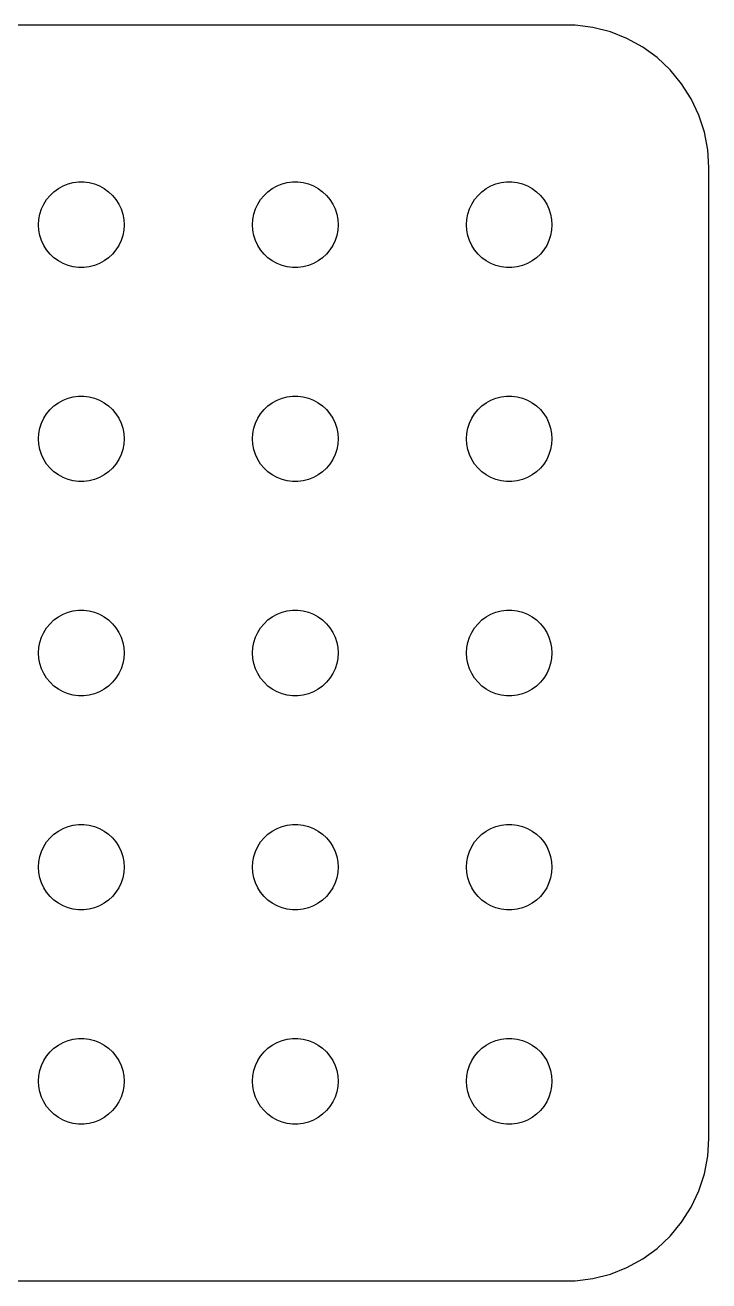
# Model space of a CAD drawing. Header units: metres. Extents: x -44 to 44, y 248 to 508.
# Drawn here: x 20.53 to 44.5, y 410.01 to 453.99 of the extents above; entities that cross this region are included whole.
import ezdxf

# ---------------------------------------------------------------- set-up
doc = ezdxf.new("R2010")
doc.units = ezdxf.units.M

msp = doc.modelspace()

# ---------------------------------------------------------------- linework, layer by layer
for p, q in [((39.8139, 453.99), (-39.8139, 453.99)), ((40.4369, 453.911), (39.8139, 453.99)), ((41.0451, 453.755), (40.4369, 453.911)), ((41.6289, 453.524), (41.0451, 453.755)), ((42.1791, 453.222), (41.6289, 453.524)), ((42.6871, 452.853), (42.1791, 453.222)), ((43.1448, 452.423), (42.6871, 452.853)), ((43.5451, 451.939), (43.1448, 452.423)), ((43.8815, 451.409), (43.5451, 451.939)), ((44.1489, 450.841), (43.8815, 451.409)), ((44.3429, 450.243), (44.1489, 450.841)), ((44.4606, 449.627), (44.3429, 450.243)), ((44.5, 449), (44.4606, 449.627)), ((44.5, 415), (44.5, 449)), ((21.5439, 448.156), (21.6963, 448.266)), ((21.6963, 448.266), (21.8613, 448.357)), ((21.8613, 448.357), (22.0365, 448.427)), ((22.0365, 448.427), (22.2189, 448.473)), ((22.2189, 448.473), (22.4058, 448.497)), ((22.4058, 448.497), (22.5942, 448.497)), ((22.5942, 448.497), (22.7811, 448.473)), ((22.7811, 448.473), (22.9635, 448.427)), ((22.9635, 448.427), (23.1387, 448.357)), ((23.1387, 448.357), (23.3037, 448.266)), ((23.3037, 448.266), (23.4561, 448.156)), ((29.0439, 448.156), (29.1963, 448.266)), ((29.1963, 448.266), (29.3613, 448.357)), ((29.3613, 448.357), (29.5365, 448.427)), ((29.5365, 448.427), (29.7189, 448.473)), ((29.7189, 448.473), (29.9058, 448.497)), ((29.9058, 448.497), (30.0942, 448.497)), ((30.0942, 448.497), (30.2811, 448.473)), ((30.2811, 448.473), (30.4635, 448.427)), ((30.4635, 448.427), (30.6387, 448.357)), ((30.6387, 448.357), (30.8037, 448.266)), ((30.8037, 448.266), (30.9561, 448.156)), ((36.5439, 448.156), (36.6963, 448.266)), ((36.6963, 448.266), (36.8613, 448.357)), ((36.8613, 448.357), (37.0365, 448.427)), ((37.0365, 448.427), (37.2189, 448.473)), ((37.2189, 448.473), (37.4058, 448.497)), ((37.4058, 448.497), (37.5942, 448.497)), ((37.5942, 448.497), (37.7811, 448.473)), ((37.7811, 448.473), (37.9635, 448.427)), ((37.9635, 448.427), (38.1387, 448.357)), ((38.1387, 448.357), (38.3037, 448.266)), ((38.3037, 448.266), (38.4561, 448.156)), ((21.1053, 447.552), (21.1855, 447.723)), ((21.1855, 447.723), (21.2865, 447.882)), ((21.2865, 447.882), (21.4065, 448.027)), ((21.4065, 448.027), (21.5439, 448.156)), ((23.4561, 448.156), (23.5934, 448.027)), ((23.5934, 448.027), (23.7135, 447.882)), ((23.7135, 447.882), (23.8145, 447.723)), ((23.8145, 447.723), (23.8947, 447.552)), ((28.6053, 447.552), (28.6855, 447.723)), ((28.6855, 447.723), (28.7865, 447.882)), ((28.7865, 447.882), (28.9065, 448.027)), ((28.9065, 448.027), (29.0439, 448.156)), ((30.9561, 448.156), (31.0934, 448.027)), ((31.0934, 448.027), (31.2135, 447.882)), ((31.2135, 447.882), (31.3145, 447.723)), ((31.3145, 447.723), (31.3947, 447.552)), ((36.1053, 447.552), (36.1855, 447.723)), ((36.1855, 447.723), (36.2865, 447.882)), ((36.2865, 447.882), (36.4065, 448.027)), ((36.4065, 448.027), (36.5439, 448.156)), ((38.4561, 448.156), (38.5934, 448.027)), ((38.5934, 448.027), (38.7135, 447.882)), ((38.7135, 447.882), (38.8145, 447.723)), ((38.8145, 447.723), (38.8947, 447.552)), ((21.0118, 447.188), (21.0471, 447.373)), ((21.0471, 447.373), (21.1053, 447.552)), ((23.8947, 447.552), (23.9529, 447.373)), ((23.9529, 447.373), (23.9882, 447.188)), ((28.5118, 447.188), (28.5471, 447.373)), ((28.5471, 447.373), (28.6053, 447.552)), ((31.3947, 447.552), (31.4529, 447.373)), ((31.4529, 447.373), (31.4882, 447.188)), ((36.0118, 447.188), (36.0471, 447.373)), ((36.0471, 447.373), (36.1053, 447.552)), ((38.8947, 447.552), (38.9529, 447.373)), ((38.9529, 447.373), (38.9882, 447.188)), ((21, 447), (21.0118, 447.188)), ((21.0118, 446.812), (21, 447)), ((23.9882, 447.188), (24, 447)), ((24, 447), (23.9882, 446.812)), ((28.5, 447), (28.5118, 447.188)), ((28.5118, 446.812), (28.5, 447)), ((31.4882, 447.188), (31.5, 447)), ((31.5, 447), (31.4882, 446.812)), ((36, 447), (36.0118, 447.188)), ((36.0118, 446.812), (36, 447)), ((38.9882, 447.188), (39, 447)), ((39, 447), (38.9882, 446.812)), ((21.0471, 446.627), (21.0118, 446.812)), ((21.1053, 446.448), (21.0471, 446.627)), ((21.1855, 446.277), (21.1053, 446.448)), ((23.8947, 446.448), (23.8145, 446.277)), ((23.9529, 446.627), (23.8947, 446.448)), ((23.9882, 446.812), (23.9529, 446.627)), ((28.5471, 446.627), (28.5118, 446.812)), ((28.6053, 446.448), (28.5471, 446.627)), ((28.6855, 446.277), (28.6053, 446.448)), ((31.3947, 446.448), (31.3145, 446.277)), ((31.4529, 446.627), (31.3947, 446.448)), ((31.4882, 446.812), (31.4529, 446.627)), ((36.0471, 446.627), (36.0118, 446.812)), ((36.1053, 446.448), (36.0471, 446.627)), ((36.1855, 446.277), (36.1053, 446.448)), ((38.8947, 446.448), (38.8145, 446.277)), ((38.9529, 446.627), (38.8947, 446.448)), ((38.9882, 446.812), (38.9529, 446.627)), ((21.2865, 446.118), (21.1855, 446.277)), ((21.4065, 445.973), (21.2865, 446.118)), ((21.5439, 445.844), (21.4065, 445.973)), ((23.5934, 445.973), (23.4561, 445.844)), ((23.7135, 446.118), (23.5934, 445.973)), ((23.8145, 446.277), (23.7135, 446.118)), ((28.7865, 446.118), (28.6855, 446.277)), ((28.9065, 445.973), (28.7865, 446.118)), ((29.0439, 445.844), (28.9065, 445.973)), ((31.0934, 445.973), (30.9561, 445.844)), ((31.2135, 446.118), (31.0934, 445.973)), ((31.3145, 446.277), (31.2135, 446.118)), ((36.2865, 446.118), (36.1855, 446.277)), ((36.4065, 445.973), (36.2865, 446.118)), ((36.5439, 445.844), (36.4065, 445.973)), ((38.5934, 445.973), (38.4561, 445.844)), ((38.7135, 446.118), (38.5934, 445.973)), ((38.8145, 446.277), (38.7135, 446.118)), ((21.6963, 445.734), (21.5439, 445.844)), ((21.8613, 445.643), (21.6963, 445.734)), ((22.0365, 445.573), (21.8613, 445.643)), ((22.2189, 445.527), (22.0365, 445.573)), ((22.4058, 445.503), (22.2189, 445.527)), ((22.7811, 445.527), (22.5942, 445.503)), ((22.9635, 445.573), (22.7811, 445.527)), ((23.1387, 445.643), (22.9635, 445.573)), ((23.3037, 445.734), (23.1387, 445.643)), ((23.4561, 445.844), (23.3037, 445.734)), ((29.1963, 445.734), (29.0439, 445.844)), ((29.3613, 445.643), (29.1963, 445.734)), ((29.5365, 445.573), (29.3613, 445.643)), ((29.7189, 445.527), (29.5365, 445.573)), ((29.9058, 445.503), (29.7189, 445.527)), ((30.2811, 445.527), (30.0942, 445.503)), ((30.4635, 445.573), (30.2811, 445.527)), ((30.6387, 445.643), (30.4635, 445.573)), ((30.8037, 445.734), (30.6387, 445.643)), ((30.9561, 445.844), (30.8037, 445.734)), ((36.6963, 445.734), (36.5439, 445.844)), ((36.8613, 445.643), (36.6963, 445.734)), ((37.0365, 445.573), (36.8613, 445.643)), ((37.2189, 445.527), (37.0365, 445.573)), ((37.4058, 445.503), (37.2189, 445.527)), ((37.7811, 445.527), (37.5942, 445.503)), ((37.9635, 445.573), (37.7811, 445.527)), ((38.1387, 445.643), (37.9635, 445.573)), ((38.3037, 445.734), (38.1387, 445.643)), ((38.4561, 445.844), (38.3037, 445.734)), ((22.5942, 445.503), (22.4058, 445.503)), ((30.0942, 445.503), (29.9058, 445.503)), ((37.5942, 445.503), (37.4058, 445.503)), ((21.5439, 440.656), (21.6963, 440.766)), ((21.6963, 440.766), (21.8613, 440.857)), ((21.8613, 440.857), (22.0365, 440.927)), ((22.0365, 440.927), (22.2189, 440.973)), ((22.2189, 440.973), (22.4058, 440.997)), ((22.4058, 440.997), (22.5942, 440.997)), ((22.5942, 440.997), (22.7811, 440.973)), ((22.7811, 440.973), (22.9635, 440.927)), ((22.9635, 440.927), (23.1387, 440.857)), ((23.1387, 440.857), (23.3037, 440.766)), ((23.3037, 440.766), (23.4561, 440.656)), ((29.0439, 440.656), (29.1963, 440.766)), ((29.1963, 440.766), (29.3613, 440.857)), ((29.3613, 440.857), (29.5365, 440.927)), ((29.5365, 440.927), (29.7189, 440.973)), ((29.7189, 440.973), (29.9058, 440.997)), ((29.9058, 440.997), (30.0942, 440.997)), ((30.0942, 440.997), (30.2811, 440.973)), ((30.2811, 440.973), (30.4635, 440.927)), ((30.4635, 440.927), (30.6387, 440.857)), ((30.6387, 440.857), (30.8037, 440.766)), ((30.8037, 440.766), (30.9561, 440.656)), ((36.5439, 440.656), (36.6963, 440.766)), ((36.6963, 440.766), (36.8613, 440.857)), ((36.8613, 440.857), (37.0365, 440.927)), ((37.0365, 440.927), (37.2189, 440.973)), ((37.2189, 440.973), (37.4058, 440.997)), ((37.4058, 440.997), (37.5942, 440.997)), ((37.5942, 440.997), (37.7811, 440.973)), ((37.7811, 440.973), (37.9635, 440.927)), ((37.9635, 440.927), (38.1387, 440.857)), ((38.1387, 440.857), (38.3037, 440.766)), ((38.3037, 440.766), (38.4561, 440.656)), ((21.1855, 440.223), (21.2865, 440.382)), ((21.2865, 440.382), (21.4065, 440.527)), ((21.4065, 440.527), (21.5439, 440.656)), ((23.4561, 440.656), (23.5934, 440.527)), ((23.5934, 440.527), (23.7135, 440.382)), ((23.7135, 440.382), (23.8145, 440.223)), ((28.6855, 440.223), (28.7865, 440.382)), ((28.7865, 440.382), (28.9065, 440.527)), ((28.9065, 440.527), (29.0439, 440.656)), ((30.9561, 440.656), (31.0934, 440.527)), ((31.0934, 440.527), (31.2135, 440.382)), ((31.2135, 440.382), (31.3145, 440.223)), ((36.1855, 440.223), (36.2865, 440.382)), ((36.2865, 440.382), (36.4065, 440.527)), ((36.4065, 440.527), (36.5439, 440.656)), ((38.4561, 440.656), (38.5934, 440.527)), ((38.5934, 440.527), (38.7135, 440.382)), ((38.7135, 440.382), (38.8145, 440.223)), ((21.0118, 439.688), (21.0471, 439.873)), ((21.0471, 439.873), (21.1053, 440.052)), ((21.1053, 440.052), (21.1855, 440.223)), ((23.8145, 440.223), (23.8947, 440.052)), ((23.8947, 440.052), (23.9529, 439.873)), ((23.9529, 439.873), (23.9882, 439.688)), ((28.5118, 439.688), (28.5471, 439.873)), ((28.5471, 439.873), (28.6053, 440.052)), ((28.6053, 440.052), (28.6855, 440.223)), ((31.3145, 440.223), (31.3947, 440.052)), ((31.3947, 440.052), (31.4529, 439.873)), ((31.4529, 439.873), (31.4882, 439.688)), ((36.0118, 439.688), (36.0471, 439.873)), ((36.0471, 439.873), (36.1053, 440.052)), ((36.1053, 440.052), (36.1855, 440.223)), ((38.8145, 440.223), (38.8947, 440.052)), ((38.8947, 440.052), (38.9529, 439.873)), ((38.9529, 439.873), (38.9882, 439.688)), ((21, 439.5), (21.0118, 439.688)), ((21.0118, 439.312), (21, 439.5)), ((23.9882, 439.688), (24, 439.5)), ((24, 439.5), (23.9882, 439.312)), ((28.5, 439.5), (28.5118, 439.688)), ((28.5118, 439.312), (28.5, 439.5)), ((31.4882, 439.688), (31.5, 439.5)), ((31.5, 439.5), (31.4882, 439.312)), ((36, 439.5), (36.0118, 439.688)), ((36.0118, 439.312), (36, 439.5)), ((38.9882, 439.688), (39, 439.5)), ((39, 439.5), (38.9882, 439.312)), ((21.0471, 439.127), (21.0118, 439.312)), ((21.1053, 438.948), (21.0471, 439.127)), ((21.1855, 438.777), (21.1053, 438.948)), ((23.8947, 438.948), (23.8145, 438.777)), ((23.9529, 439.127), (23.8947, 438.948)), ((23.9882, 439.312), (23.9529, 439.127)), ((28.5471, 439.127), (28.5118, 439.312)), ((28.6053, 438.948), (28.5471, 439.127)), ((28.6855, 438.777), (28.6053, 438.948)), ((31.3947, 438.948), (31.3145, 438.777)), ((31.4529, 439.127), (31.3947, 438.948)), ((31.4882, 439.312), (31.4529, 439.127)), ((36.0471, 439.127), (36.0118, 439.312)), ((36.1053, 438.948), (36.0471, 439.127)), ((36.1855, 438.777), (36.1053, 438.948)), ((38.8947, 438.948), (38.8145, 438.777)), ((38.9529, 439.127), (38.8947, 438.948)), ((38.9882, 439.312), (38.9529, 439.127)), ((21.2865, 438.618), (21.1855, 438.777)), ((21.4065, 438.473), (21.2865, 438.618)), ((23.7135, 438.618), (23.5934, 438.473)), ((23.8145, 438.777), (23.7135, 438.618)), ((28.7865, 438.618), (28.6855, 438.777)), ((28.9065, 438.473), (28.7865, 438.618)), ((31.2135, 438.618), (31.0934, 438.473)), ((31.3145, 438.777), (31.2135, 438.618)), ((36.2865, 438.618), (36.1855, 438.777)), ((36.4065, 438.473), (36.2865, 438.618)), ((38.7135, 438.618), (38.5934, 438.473)), ((38.8145, 438.777), (38.7135, 438.618)), ((21.5439, 438.344), (21.4065, 438.473)), ((21.6963, 438.234), (21.5439, 438.344)), ((21.8613, 438.143), (21.6963, 438.234)), ((22.0365, 438.073), (21.8613, 438.143)), ((22.2189, 438.027), (22.0365, 438.073)), ((22.9635, 438.073), (22.7811, 438.027)), ((23.1387, 438.143), (22.9635, 438.073)), ((23.3037, 438.234), (23.1387, 438.143)), ((23.4561, 438.344), (23.3037, 438.234)), ((23.5934, 438.473), (23.4561, 438.344)), ((29.0439, 438.344), (28.9065, 438.473)), ((29.1963, 438.234), (29.0439, 438.344)), ((29.3613, 438.143), (29.1963, 438.234)), ((29.5365, 438.073), (29.3613, 438.143)), ((29.7189, 438.027), (29.5365, 438.073)), ((30.4635, 438.073), (30.2811, 438.027)), ((30.6387, 438.143), (30.4635, 438.073)), ((30.8037, 438.234), (30.6387, 438.143)), ((30.9561, 438.344), (30.8037, 438.234)), ((31.0934, 438.473), (30.9561, 438.344)), ((36.5439, 438.344), (36.4065, 438.473)), ((36.6963, 438.234), (36.5439, 438.344)), ((36.8613, 438.143), (36.6963, 438.234)), ((37.0365, 438.073), (36.8613, 438.143)), ((37.2189, 438.027), (37.0365, 438.073)), ((37.9635, 438.073), (37.7811, 438.027)), ((38.1387, 438.143), (37.9635, 438.073)), ((38.3037, 438.234), (38.1387, 438.143)), ((38.4561, 438.344), (38.3037, 438.234)), ((38.5934, 438.473), (38.4561, 438.344)), ((22.4058, 438.003), (22.2189, 438.027)), ((22.5942, 438.003), (22.4058, 438.003)), ((22.7811, 438.027), (22.5942, 438.003)), ((29.9058, 438.003), (29.7189, 438.027)), ((30.0942, 438.003), (29.9058, 438.003)), ((30.2811, 438.027), (30.0942, 438.003)), ((37.4058, 438.003), (37.2189, 438.027)), ((37.5942, 438.003), (37.4058, 438.003)), ((37.7811, 438.027), (37.5942, 438.003)), ((21.5439, 433.156), (21.6963, 433.266)), ((21.6963, 433.266), (21.8613, 433.357)), ((21.8613, 433.357), (22.0365, 433.427)), ((22.0365, 433.427), (22.2189, 433.473)), ((22.2189, 433.473), (22.4058, 433.497)), ((22.4058, 433.497), (22.5942, 433.497)), ((22.5942, 433.497), (22.7811, 433.473)), ((22.7811, 433.473), (22.9635, 433.427)), ((22.9635, 433.427), (23.1387, 433.357)), ((23.1387, 433.357), (23.3037, 433.266)), ((23.3037, 433.266), (23.4561, 433.156)), ((29.0439, 433.156), (29.1963, 433.266)), ((29.1963, 433.266), (29.3613, 433.357)), ((29.3613, 433.357), (29.5365, 433.427)), ((29.5365, 433.427), (29.7189, 433.473)), ((29.7189, 433.473), (29.9058, 433.497)), ((29.9058, 433.497), (30.0942, 433.497)), ((30.0942, 433.497), (30.2811, 433.473)), ((30.2811, 433.473), (30.4635, 433.427)), ((30.4635, 433.427), (30.6387, 433.357)), ((30.6387, 433.357), (30.8037, 433.266)), ((30.8037, 433.266), (30.9561, 433.156)), ((36.5439, 433.156), (36.6963, 433.266)), ((36.6963, 433.266), (36.8613, 433.357)), ((36.8613, 433.357), (37.0365, 433.427)), ((37.0365, 433.427), (37.2189, 433.473)), ((37.2189, 433.473), (37.4058, 433.497)), ((37.4058, 433.497), (37.5942, 433.497)), ((37.5942, 433.497), (37.7811, 433.473)), ((37.7811, 433.473), (37.9635, 433.427)), ((37.9635, 433.427), (38.1387, 433.357)), ((38.1387, 433.357), (38.3037, 433.266)), ((38.3037, 433.266), (38.4561, 433.156)), ((21.1855, 432.723), (21.2865, 432.882)), ((21.2865, 432.882), (21.4065, 433.027)), ((21.4065, 433.027), (21.5439, 433.156)), ((23.4561, 433.156), (23.5934, 433.027)), ((23.5934, 433.027), (23.7135, 432.882)), ((23.7135, 432.882), (23.8145, 432.723)), ((28.6855, 432.723), (28.7865, 432.882)), ((28.7865, 432.882), (28.9065, 433.027)), ((28.9065, 433.027), (29.0439, 433.156)), ((30.9561, 433.156), (31.0934, 433.027)), ((31.0934, 433.027), (31.2135, 432.882)), ((31.2135, 432.882), (31.3145, 432.723)), ((36.1855, 432.723), (36.2865, 432.882)), ((36.2865, 432.882), (36.4065, 433.027)), ((36.4065, 433.027), (36.5439, 433.156)), ((38.4561, 433.156), (38.5934, 433.027)), ((38.5934, 433.027), (38.7135, 432.882)), ((38.7135, 432.882), (38.8145, 432.723)), ((21.0118, 432.188), (21.0471, 432.373)), ((21.0471, 432.373), (21.1053, 432.552)), ((21.1053, 432.552), (21.1855, 432.723)), ((23.8145, 432.723), (23.8947, 432.552)), ((23.8947, 432.552), (23.9529, 432.373)), ((23.9529, 432.373), (23.9882, 432.188)), ((28.5118, 432.188), (28.5471, 432.373)), ((28.5471, 432.373), (28.6053, 432.552)), ((28.6053, 432.552), (28.6855, 432.723)), ((31.3145, 432.723), (31.3947, 432.552)), ((31.3947, 432.552), (31.4529, 432.373)), ((31.4529, 432.373), (31.4882, 432.188)), ((36.0118, 432.188), (36.0471, 432.373)), ((36.0471, 432.373), (36.1053, 432.552)), ((36.1053, 432.552), (36.1855, 432.723)), ((38.8145, 432.723), (38.8947, 432.552)), ((38.8947, 432.552), (38.9529, 432.373)), ((38.9529, 432.373), (38.9882, 432.188)), ((21, 432), (21.0118, 432.188)), ((21.0118, 431.812), (21, 432)), ((23.9882, 432.188), (24, 432)), ((24, 432), (23.9882, 431.812)), ((28.5, 432), (28.5118, 432.188)), ((28.5118, 431.812), (28.5, 432)), ((31.4882, 432.188), (31.5, 432)), ((31.5, 432), (31.4882, 431.812)), ((36, 432), (36.0118, 432.188)), ((36.0118, 431.812), (36, 432)), ((38.9882, 432.188), (39, 432)), ((39, 432), (38.9882, 431.812)), ((21.0471, 431.627), (21.0118, 431.812)), ((21.1053, 431.448), (21.0471, 431.627)), ((21.1855, 431.277), (21.1053, 431.448)), ((23.8947, 431.448), (23.8145, 431.277)), ((23.9529, 431.627), (23.8947, 431.448)), ((23.9882, 431.812), (23.9529, 431.627)), ((28.5471, 431.627), (28.5118, 431.812)), ((28.6053, 431.448), (28.5471, 431.627)), ((28.6855, 431.277), (28.6053, 431.448)), ((31.3947, 431.448), (31.3145, 431.277)), ((31.4529, 431.627), (31.3947, 431.448)), ((31.4882, 431.812), (31.4529, 431.627)), ((36.0471, 431.627), (36.0118, 431.812)), ((36.1053, 431.448), (36.0471, 431.627)), ((36.1855, 431.277), (36.1053, 431.448)), ((38.8947, 431.448), (38.8145, 431.277)), ((38.9529, 431.627), (38.8947, 431.448)), ((38.9882, 431.812), (38.9529, 431.627)), ((21.2865, 431.118), (21.1855, 431.277)), ((21.4065, 430.973), (21.2865, 431.118)), ((23.7135, 431.118), (23.5934, 430.973)), ((23.8145, 431.277), (23.7135, 431.118)), ((28.7865, 431.118), (28.6855, 431.277)), ((28.9065, 430.973), (28.7865, 431.118)), ((31.2135, 431.118), (31.0934, 430.973)), ((31.3145, 431.277), (31.2135, 431.118)), ((36.2865, 431.118), (36.1855, 431.277)), ((36.4065, 430.973), (36.2865, 431.118)), ((38.7135, 431.118), (38.5934, 430.973)), ((38.8145, 431.277), (38.7135, 431.118)), ((21.5439, 430.844), (21.4065, 430.973)), ((21.6963, 430.734), (21.5439, 430.844)), ((21.8613, 430.643), (21.6963, 430.734)), ((22.0365, 430.573), (21.8613, 430.643)), ((22.2189, 430.527), (22.0365, 430.573)), ((22.9635, 430.573), (22.7811, 430.527)), ((23.1387, 430.643), (22.9635, 430.573)), ((23.3037, 430.734), (23.1387, 430.643)), ((23.4561, 430.844), (23.3037, 430.734)), ((23.5934, 430.973), (23.4561, 430.844)), ((29.0439, 430.844), (28.9065, 430.973)), ((29.1963, 430.734), (29.0439, 430.844)), ((29.3613, 430.643), (29.1963, 430.734)), ((29.5365, 430.573), (29.3613, 430.643)), ((29.7189, 430.527), (29.5365, 430.573)), ((30.4635, 430.573), (30.2811, 430.527)), ((30.6387, 430.643), (30.4635, 430.573)), ((30.8037, 430.734), (30.6387, 430.643)), ((30.9561, 430.844), (30.8037, 430.734)), ((31.0934, 430.973), (30.9561, 430.844)), ((36.5439, 430.844), (36.4065, 430.973)), ((36.6963, 430.734), (36.5439, 430.844)), ((36.8613, 430.643), (36.6963, 430.734)), ((37.0365, 430.573), (36.8613, 430.643)), ((37.2189, 430.527), (37.0365, 430.573)), ((37.9635, 430.573), (37.7811, 430.527)), ((38.1387, 430.643), (37.9635, 430.573)), ((38.3037, 430.734), (38.1387, 430.643)), ((38.4561, 430.844), (38.3037, 430.734)), ((38.5934, 430.973), (38.4561, 430.844)), ((22.4058, 430.503), (22.2189, 430.527)), ((22.5942, 430.503), (22.4058, 430.503)), ((22.7811, 430.527), (22.5942, 430.503)), ((29.9058, 430.503), (29.7189, 430.527)), ((30.0942, 430.503), (29.9058, 430.503)), ((30.2811, 430.527), (30.0942, 430.503)), ((37.4058, 430.503), (37.2189, 430.527)), ((37.5942, 430.503), (37.4058, 430.503)), ((37.7811, 430.527), (37.5942, 430.503)), ((21.5439, 425.656), (21.6963, 425.766)), ((21.6963, 425.766), (21.8613, 425.857)), ((21.8613, 425.857), (22.0365, 425.927)), ((22.0365, 425.927), (22.2189, 425.973)), ((22.2189, 425.973), (22.4058, 425.997)), ((22.4058, 425.997), (22.5942, 425.997)), ((22.5942, 425.997), (22.7811, 425.973)), ((22.7811, 425.973), (22.9635, 425.927)), ((22.9635, 425.927), (23.1387, 425.857)), ((23.1387, 425.857), (23.3037, 425.766)), ((23.3037, 425.766), (23.4561, 425.656)), ((29.0439, 425.656), (29.1963, 425.766)), ((29.1963, 425.766), (29.3613, 425.857)), ((29.3613, 425.857), (29.5365, 425.927)), ((29.5365, 425.927), (29.7189, 425.973)), ((29.7189, 425.973), (29.9058, 425.997)), ((29.9058, 425.997), (30.0942, 425.997)), ((30.0942, 425.997), (30.2811, 425.973)), ((30.2811, 425.973), (30.4635, 425.927)), ((30.4635, 425.927), (30.6387, 425.857)), ((30.6387, 425.857), (30.8037, 425.766)), ((30.8037, 425.766), (30.9561, 425.656)), ((36.5439, 425.656), (36.6963, 425.766)), ((36.6963, 425.766), (36.8613, 425.857)), ((36.8613, 425.857), (37.0365, 425.927)), ((37.0365, 425.927), (37.2189, 425.973)), ((37.2189, 425.973), (37.4058, 425.997)), ((37.4058, 425.997), (37.5942, 425.997)), ((37.5942, 425.997), (37.7811, 425.973)), ((37.7811, 425.973), (37.9635, 425.927)), ((37.9635, 425.927), (38.1387, 425.857)), ((38.1387, 425.857), (38.3037, 425.766)), ((38.3037, 425.766), (38.4561, 425.656)), ((21.1855, 425.223), (21.2865, 425.382)), ((21.2865, 425.382), (21.4065, 425.527)), ((21.4065, 425.527), (21.5439, 425.656)), ((23.4561, 425.656), (23.5934, 425.527)), ((23.5934, 425.527), (23.7135, 425.382)), ((23.7135, 425.382), (23.8145, 425.223)), ((28.6855, 425.223), (28.7865, 425.382)), ((28.7865, 425.382), (28.9065, 425.527)), ((28.9065, 425.527), (29.0439, 425.656)), ((30.9561, 425.656), (31.0934, 425.527)), ((31.0934, 425.527), (31.2135, 425.382)), ((31.2135, 425.382), (31.3145, 425.223)), ((36.1855, 425.223), (36.2865, 425.382)), ((36.2865, 425.382), (36.4065, 425.527)), ((36.4065, 425.527), (36.5439, 425.656)), ((38.4561, 425.656), (38.5934, 425.527)), ((38.5934, 425.527), (38.7135, 425.382)), ((38.7135, 425.382), (38.8145, 425.223)), ((21.0118, 424.688), (21.0471, 424.873)), ((21.0471, 424.873), (21.1053, 425.052)), ((21.1053, 425.052), (21.1855, 425.223)), ((23.8145, 425.223), (23.8947, 425.052)), ((23.8947, 425.052), (23.9529, 424.873)), ((23.9529, 424.873), (23.9882, 424.688)), ((28.5118, 424.688), (28.5471, 424.873)), ((28.5471, 424.873), (28.6053, 425.052)), ((28.6053, 425.052), (28.6855, 425.223)), ((31.3145, 425.223), (31.3947, 425.052)), ((31.3947, 425.052), (31.4529, 424.873)), ((31.4529, 424.873), (31.4882, 424.688)), ((36.0118, 424.688), (36.0471, 424.873)), ((36.0471, 424.873), (36.1053, 425.052)), ((36.1053, 425.052), (36.1855, 425.223)), ((38.8145, 425.223), (38.8947, 425.052)), ((38.8947, 425.052), (38.9529, 424.873)), ((38.9529, 424.873), (38.9882, 424.688)), ((21, 424.5), (21.0118, 424.688)), ((21.0118, 424.312), (21, 424.5)), ((23.9882, 424.688), (24, 424.5)), ((24, 424.5), (23.9882, 424.312)), ((28.5, 424.5), (28.5118, 424.688)), ((28.5118, 424.312), (28.5, 424.5)), ((31.4882, 424.688), (31.5, 424.5)), ((31.5, 424.5), (31.4882, 424.312)), ((36, 424.5), (36.0118, 424.688)), ((36.0118, 424.312), (36, 424.5)), ((38.9882, 424.688), (39, 424.5)), ((39, 424.5), (38.9882, 424.312)), ((21.0471, 424.127), (21.0118, 424.312)), ((21.1053, 423.948), (21.0471, 424.127)), ((23.9529, 424.127), (23.8947, 423.948)), ((23.9882, 424.312), (23.9529, 424.127)), ((28.5471, 424.127), (28.5118, 424.312)), ((28.6053, 423.948), (28.5471, 424.127)), ((31.4529, 424.127), (31.3947, 423.948)), ((31.4882, 424.312), (31.4529, 424.127)), ((36.0471, 424.127), (36.0118, 424.312)), ((36.1053, 423.948), (36.0471, 424.127)), ((38.9529, 424.127), (38.8947, 423.948)), ((38.9882, 424.312), (38.9529, 424.127)), ((21.1855, 423.777), (21.1053, 423.948)), ((21.2865, 423.618), (21.1855, 423.777)), ((21.4065, 423.473), (21.2865, 423.618)), ((23.7135, 423.618), (23.5934, 423.473)), ((23.8145, 423.777), (23.7135, 423.618)), ((23.8947, 423.948), (23.8145, 423.777)), ((28.6855, 423.777), (28.6053, 423.948)), ((28.7865, 423.618), (28.6855, 423.777)), ((28.9065, 423.473), (28.7865, 423.618)), ((31.2135, 423.618), (31.0934, 423.473)), ((31.3145, 423.777), (31.2135, 423.618)), ((31.3947, 423.948), (31.3145, 423.777)), ((36.1855, 423.777), (36.1053, 423.948)), ((36.2865, 423.618), (36.1855, 423.777)), ((36.4065, 423.473), (36.2865, 423.618)), ((38.7135, 423.618), (38.5934, 423.473)), ((38.8145, 423.777), (38.7135, 423.618)), ((38.8947, 423.948), (38.8145, 423.777)), ((21.5439, 423.344), (21.4065, 423.473)), ((21.6963, 423.234), (21.5439, 423.344)), ((21.8613, 423.143), (21.6963, 423.234)), ((22.0365, 423.073), (21.8613, 423.143)), ((23.1387, 423.143), (22.9635, 423.073)), ((23.3037, 423.234), (23.1387, 423.143)), ((23.4561, 423.344), (23.3037, 423.234)), ((23.5934, 423.473), (23.4561, 423.344)), ((29.0439, 423.344), (28.9065, 423.473)), ((29.1963, 423.234), (29.0439, 423.344)), ((29.3613, 423.143), (29.1963, 423.234)), ((29.5365, 423.073), (29.3613, 423.143)), ((30.6387, 423.143), (30.4635, 423.073)), ((30.8037, 423.234), (30.6387, 423.143)), ((30.9561, 423.344), (30.8037, 423.234)), ((31.0934, 423.473), (30.9561, 423.344)), ((36.5439, 423.344), (36.4065, 423.473)), ((36.6963, 423.234), (36.5439, 423.344)), ((36.8613, 423.143), (36.6963, 423.234)), ((37.0365, 423.073), (36.8613, 423.143)), ((38.1387, 423.143), (37.9635, 423.073)), ((38.3037, 423.234), (38.1387, 423.143)), ((38.4561, 423.344), (38.3037, 423.234)), ((38.5934, 423.473), (38.4561, 423.344)), ((22.2189, 423.027), (22.0365, 423.073)), ((22.4058, 423.003), (22.2189, 423.027)), ((22.5942, 423.003), (22.4058, 423.003)), ((22.7811, 423.027), (22.5942, 423.003)), ((22.9635, 423.073), (22.7811, 423.027)), ((29.7189, 423.027), (29.5365, 423.073)), ((29.9058, 423.003), (29.7189, 423.027)), ((30.0942, 423.003), (29.9058, 423.003)), ((30.2811, 423.027), (30.0942, 423.003)), ((30.4635, 423.073), (30.2811, 423.027)), ((37.2189, 423.027), (37.0365, 423.073)), ((37.4058, 423.003), (37.2189, 423.027)), ((37.5942, 423.003), (37.4058, 423.003)), ((37.7811, 423.027), (37.5942, 423.003)), ((37.9635, 423.073), (37.7811, 423.027)), ((21.5439, 418.156), (21.6963, 418.266)), ((21.6963, 418.266), (21.8613, 418.357)), ((21.8613, 418.357), (22.0365, 418.427)), ((22.0365, 418.427), (22.2189, 418.473)), ((22.2189, 418.473), (22.4058, 418.497)), ((22.4058, 418.497), (22.5942, 418.497)), ((22.5942, 418.497), (22.7811, 418.473)), ((22.7811, 418.473), (22.9635, 418.427)), ((22.9635, 418.427), (23.1387, 418.357)), ((23.1387, 418.357), (23.3037, 418.266)), ((23.3037, 418.266), (23.4561, 418.156)), ((29.0439, 418.156), (29.1963, 418.266)), ((29.1963, 418.266), (29.3613, 418.357)), ((29.3613, 418.357), (29.5365, 418.427)), ((29.5365, 418.427), (29.7189, 418.473)), ((29.7189, 418.473), (29.9058, 418.497)), ((29.9058, 418.497), (30.0942, 418.497)), ((30.0942, 418.497), (30.2811, 418.473)), ((30.2811, 418.473), (30.4635, 418.427)), ((30.4635, 418.427), (30.6387, 418.357)), ((30.6387, 418.357), (30.8037, 418.266)), ((30.8037, 418.266), (30.9561, 418.156)), ((36.5439, 418.156), (36.6963, 418.266)), ((36.6963, 418.266), (36.8613, 418.357)), ((36.8613, 418.357), (37.0365, 418.427)), ((37.0365, 418.427), (37.2189, 418.473)), ((37.2189, 418.473), (37.4058, 418.497)), ((37.4058, 418.497), (37.5942, 418.497)), ((37.5942, 418.497), (37.7811, 418.473)), ((37.7811, 418.473), (37.9635, 418.427)), ((37.9635, 418.427), (38.1387, 418.357)), ((38.1387, 418.357), (38.3037, 418.266)), ((38.3037, 418.266), (38.4561, 418.156)), ((21.1855, 417.723), (21.2865, 417.882)), ((21.2865, 417.882), (21.4065, 418.027)), ((21.4065, 418.027), (21.5439, 418.156)), ((23.4561, 418.156), (23.5934, 418.027)), ((23.5934, 418.027), (23.7135, 417.882)), ((23.7135, 417.882), (23.8145, 417.723)), ((28.6855, 417.723), (28.7865, 417.882)), ((28.7865, 417.882), (28.9065, 418.027)), ((28.9065, 418.027), (29.0439, 418.156)), ((30.9561, 418.156), (31.0934, 418.027)), ((31.0934, 418.027), (31.2135, 417.882)), ((31.2135, 417.882), (31.3145, 417.723)), ((36.1855, 417.723), (36.2865, 417.882)), ((36.2865, 417.882), (36.4065, 418.027)), ((36.4065, 418.027), (36.5439, 418.156)), ((38.4561, 418.156), (38.5934, 418.027)), ((38.5934, 418.027), (38.7135, 417.882)), ((38.7135, 417.882), (38.8145, 417.723)), ((21.0118, 417.188), (21.0471, 417.373)), ((21.0471, 417.373), (21.1053, 417.552)), ((21.1053, 417.552), (21.1855, 417.723)), ((23.8145, 417.723), (23.8947, 417.552)), ((23.8947, 417.552), (23.9529, 417.373)), ((23.9529, 417.373), (23.9882, 417.188)), ((28.5118, 417.188), (28.5471, 417.373)), ((28.5471, 417.373), (28.6053, 417.552)), ((28.6053, 417.552), (28.6855, 417.723)), ((31.3145, 417.723), (31.3947, 417.552)), ((31.3947, 417.552), (31.4529, 417.373)), ((31.4529, 417.373), (31.4882, 417.188)), ((36.0118, 417.188), (36.0471, 417.373)), ((36.0471, 417.373), (36.1053, 417.552)), ((36.1053, 417.552), (36.1855, 417.723)), ((38.8145, 417.723), (38.8947, 417.552)), ((38.8947, 417.552), (38.9529, 417.373)), ((38.9529, 417.373), (38.9882, 417.188)), ((21, 417), (21.0118, 417.188)), ((21.0118, 416.812), (21, 417)), ((23.9882, 417.188), (24, 417)), ((24, 417), (23.9882, 416.812)), ((28.5, 417), (28.5118, 417.188)), ((28.5118, 416.812), (28.5, 417)), ((31.4882, 417.188), (31.5, 417)), ((31.5, 417), (31.4882, 416.812)), ((36, 417), (36.0118, 417.188)), ((36.0118, 416.812), (36, 417)), ((38.9882, 417.188), (39, 417)), ((39, 417), (38.9882, 416.812)), ((21.0471, 416.627), (21.0118, 416.812)), ((21.1053, 416.448), (21.0471, 416.627)), ((23.9529, 416.627), (23.8947, 416.448)), ((23.9882, 416.812), (23.9529, 416.627)), ((28.5471, 416.627), (28.5118, 416.812)), ((28.6053, 416.448), (28.5471, 416.627)), ((31.4529, 416.627), (31.3947, 416.448)), ((31.4882, 416.812), (31.4529, 416.627)), ((36.0471, 416.627), (36.0118, 416.812)), ((36.1053, 416.448), (36.0471, 416.627)), ((38.9529, 416.627), (38.8947, 416.448)), ((38.9882, 416.812), (38.9529, 416.627)), ((21.1855, 416.277), (21.1053, 416.448)), ((21.2865, 416.118), (21.1855, 416.277)), ((21.4065, 415.973), (21.2865, 416.118)), ((23.7135, 416.118), (23.5934, 415.973)), ((23.8145, 416.277), (23.7135, 416.118)), ((23.8947, 416.448), (23.8145, 416.277)), ((28.6855, 416.277), (28.6053, 416.448)), ((28.7865, 416.118), (28.6855, 416.277)), ((28.9065, 415.973), (28.7865, 416.118)), ((31.2135, 416.118), (31.0934, 415.973)), ((31.3145, 416.277), (31.2135, 416.118)), ((31.3947, 416.448), (31.3145, 416.277)), ((36.1855, 416.277), (36.1053, 416.448)), ((36.2865, 416.118), (36.1855, 416.277)), ((36.4065, 415.973), (36.2865, 416.118)), ((38.7135, 416.118), (38.5934, 415.973)), ((38.8145, 416.277), (38.7135, 416.118)), ((38.8947, 416.448), (38.8145, 416.277)), ((21.5439, 415.844), (21.4065, 415.973)), ((21.6963, 415.734), (21.5439, 415.844)), ((21.8613, 415.643), (21.6963, 415.734)), ((22.0365, 415.573), (21.8613, 415.643)), ((23.1387, 415.643), (22.9635, 415.573)), ((23.3037, 415.734), (23.1387, 415.643)), ((23.4561, 415.844), (23.3037, 415.734)), ((23.5934, 415.973), (23.4561, 415.844)), ((29.0439, 415.844), (28.9065, 415.973)), ((29.1963, 415.734), (29.0439, 415.844)), ((29.3613, 415.643), (29.1963, 415.734)), ((29.5365, 415.573), (29.3613, 415.643)), ((30.6387, 415.643), (30.4635, 415.573)), ((30.8037, 415.734), (30.6387, 415.643)), ((30.9561, 415.844), (30.8037, 415.734)), ((31.0934, 415.973), (30.9561, 415.844)), ((36.5439, 415.844), (36.4065, 415.973)), ((36.6963, 415.734), (36.5439, 415.844)), ((36.8613, 415.643), (36.6963, 415.734)), ((37.0365, 415.573), (36.8613, 415.643)), ((38.1387, 415.643), (37.9635, 415.573)), ((38.3037, 415.734), (38.1387, 415.643)), ((38.4561, 415.844), (38.3037, 415.734)), ((38.5934, 415.973), (38.4561, 415.844)), ((22.2189, 415.527), (22.0365, 415.573)), ((22.4058, 415.503), (22.2189, 415.527)), ((22.5942, 415.503), (22.4058, 415.503)), ((22.7811, 415.527), (22.5942, 415.503)), ((22.9635, 415.573), (22.7811, 415.527)), ((29.7189, 415.527), (29.5365, 415.573)), ((29.9058, 415.503), (29.7189, 415.527)), ((30.0942, 415.503), (29.9058, 415.503)), ((30.2811, 415.527), (30.0942, 415.503)), ((30.4635, 415.573), (30.2811, 415.527)), ((37.2189, 415.527), (37.0365, 415.573)), ((37.4058, 415.503), (37.2189, 415.527)), ((37.5942, 415.503), (37.4058, 415.503)), ((37.7811, 415.527), (37.5942, 415.503)), ((37.9635, 415.573), (37.7811, 415.527)), ((44.4606, 414.373), (44.5, 415)), ((44.3429, 413.757), (44.4606, 414.373)), ((44.1489, 413.159), (44.3429, 413.757)), ((43.8815, 412.591), (44.1489, 413.159)), ((43.5451, 412.061), (43.8815, 412.591)), ((43.1448, 411.577), (43.5451, 412.061)), ((42.6871, 411.147), (43.1448, 411.577)), ((41.6289, 410.476), (42.1791, 410.778)), ((42.1791, 410.778), (42.6871, 411.147)), ((41.0451, 410.245), (41.6289, 410.476)), ((-39.8139, 410.01), (39.8139, 410.01)), ((39.8139, 410.01), (40.4369, 410.089)), ((40.4369, 410.089), (41.0451, 410.245))]:
    msp.add_line(p, q)

doc.saveas('drawing.dxf')
